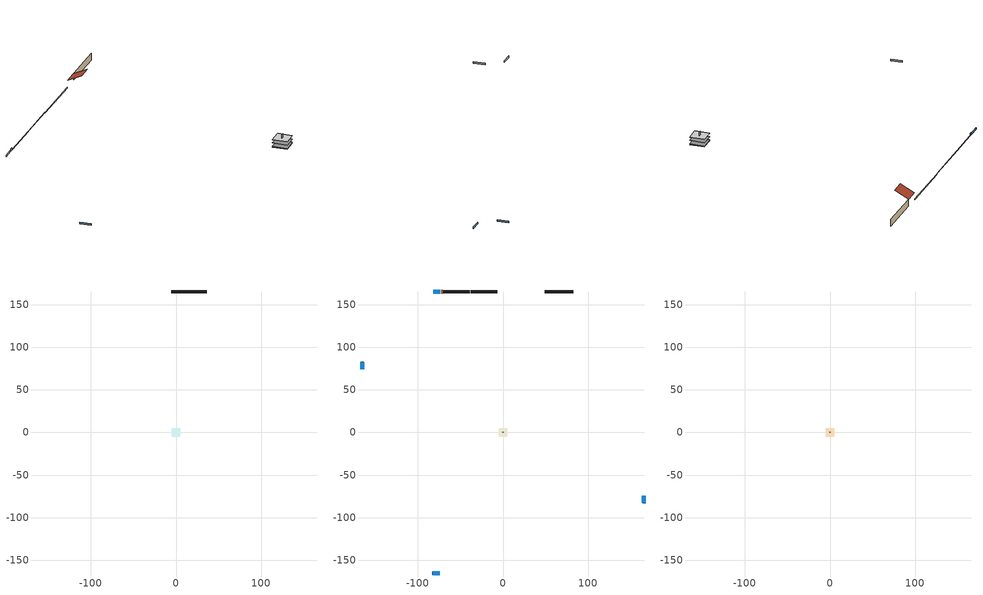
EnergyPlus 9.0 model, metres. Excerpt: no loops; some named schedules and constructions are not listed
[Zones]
crawlspace
 floor foundation (SlabConstruction): -5.28,-5.28 -5.28,5.28 5.28,5.28 5.28,-5.28 z0
 wall foundation (FndWallConstruction): 36.36,165.76 -5.87,165.76 z0:0.61
living
 floor to crawlspace (FndCeilingConstruction Reversed): 5.28,-5.28 5.28,5.28 -5.28,5.28 -5.28,-5.28 z0.61
 floor adiabatic (AdiabaticFloorConstruction): 5.28,5.28 5.28,-5.28 -5.28,-5.28 -5.28,5.28 z3.05
 wall outside (WallConstruction): 82.88,165.76 49.21,165.76 z0.61:5.49
 wall outside (RimJoistConstruction): -6.8,165.76 -37.95,165.76 z0.61:0.91
 wall outside (RimJoistConstruction 1): -38.88,165.76 -70.04,165.76 z0.61:0.91
 wall outside (AdiabaticWallConstruction 1): -70.96,165.76 -72.79,165.76 z0.61:2.64
 wall outside (AdiabaticWallConstruction): 165.76,-82.88 165.76,-74.65 / -73.72,165.76 -81.95,165.76 / -82.88,-165.76 -74.65,-165.76 / -165.76,82.88 -165.76,74.65 z0.61:1.83
 wall to unfinished attic (WallConstruction 1 Reversed): -0.61,0 0.61,0 z5.49:7.92
 window (WindowConstruction 2): 165.76,-82.88 165.76,-74.65 z0.61:1.83
 window (WindowConstruction): -73.72,165.76 -81.95,165.76 z0.61:1.83
 window (WindowConstruction 1): -82.88,-165.76 -74.65,-165.76 z0.61:1.83
 window (WindowConstruction 3): -165.76,82.88 -165.76,74.65 z0.61:1.83
 door (Door): -70.97,165.76 -72.79,165.76 z0.61:2.64
unfinished attic
 floor to living (FloorConstruction): -5.28,-5.28 -5.28,5.28 5.28,5.28 5.28,-5.28 z5.49
 roof outside (RoofConstruction): 37.29,165.76,5.49 37.29,155.93,10.4 48.28,155.93,10.4 48.28,165.76,5.49
[Schedule:Week:Daily]
res mv_1 range exhaust schedule Week Rule - Nov4-Nov24: res mv_1 range exhaust schedule allday11, res mv_1 range exhaust schedule allday11, res mv_1 range exhaust schedule allday11, res mv_1 range exhaust schedule allday11, res mv_1 range exhaust schedule allday11, res mv_1 range exhaust schedule allday11, res mv_1 range exhaust schedule allday11, Schedule Day 20, Schedule Day 20, Schedule Day 20, Schedule Day 20, Schedule Day 20
res mv_1 range exhaust schedule Week Rule - Nov25-Dec1: res mv_1 range exhaust schedule allday11, res mv_1 range exhaust schedule allday11, res mv_1 range exhaust schedule allday11, res mv_1 range exhaust schedule allday11, res mv_1 range exhaust schedule allday11, res mv_1 range exhaust schedule allday11, res mv_1 range exhaust schedule allday12, Schedule Day 20, Schedule Day 20, Schedule Day 20, Schedule Day 20, Schedule Day 20
res mv_1 range exhaust schedule Week Rule - Dec2-Dec31: res mv_1 range exhaust schedule allday12, res mv_1 range exhaust schedule allday12, res mv_1 range exhaust schedule allday12, res mv_1 range exhaust schedule allday12, res mv_1 range exhaust schedule allday12, res mv_1 range exhaust schedule allday12, res mv_1 range exhaust schedule allday12, Schedule Day 20, Schedule Day 20, Schedule Day 20, Schedule Day 20, Schedule Day 20
res nv_1 avail schedule Week Rule - Jan1-Jan6: Schedule Day 19, res nv_1 availability schedule allday1 on, res nv_1 availability schedule allday1 on, res nv_1 availability schedule allday1 on, res nv_1 availability schedule allday1 on, res nv_1 availability schedule allday1 on, res nv_1 availability schedule allday1 on, Schedule Day 19, Schedule Day 19, Schedule Day 19, Schedule Day 19, Schedule Day 19
res nv_1 avail schedule Week Rule - Jan7-Jan27: res nv_1 availability schedule allday1 on, res nv_1 availability schedule allday1 on, res nv_1 availability schedule allday1 on, res nv_1 availability schedule allday1 on, res nv_1 availability schedule allday1 on, res nv_1 availability schedule allday1 on, res nv_1 availability schedule allday1 on, Schedule Day 19, Schedule Day 19, Schedule Day 19, Schedule Day 19, Schedule Day 19
res nv_1 avail schedule Week Rule - Jan28-Feb3: res nv_1 availability schedule allday1 on, res nv_1 availability schedule allday1 on, res nv_1 availability schedule allday1 on, res nv_1 availability schedule allday1 on, res nv_1 availability schedule allday1 on 1, res nv_1 availability schedule allday1 on 1, res nv_1 availability schedule allday1 on 1, Schedule Day 19, Schedule Day 19, Schedule Day 19, Schedule Day 19, Schedule Day 19
res nv_1 avail schedule Week Rule - Feb4-Feb24: res nv_1 availability schedule allday1 on 1, res nv_1 availability schedule allday1 on 1, res nv_1 availability schedule allday1 on 1, res nv_1 availability schedule allday1 on 1, res nv_1 availability schedule allday1 on 1, res nv_1 availability schedule allday1 on 1, res nv_1 availability schedule allday1 on 1, Schedule Day 19, Schedule Day 19, Schedule Day 19, Schedule Day 19, Schedule Day 19
res nv_1 avail schedule Week Rule - Feb25-Mar3: res nv_1 availability schedule allday1 on 1, res nv_1 availability schedule allday1 on 1, res nv_1 availability schedule allday1 on 1, res nv_1 availability schedule allday1 on 1, res nv_1 availability schedule allday1 on 2, res nv_1 availability schedule allday1 on 2, res nv_1 availability schedule allday1 on 2, Schedule Day 19, Schedule Day 19, Schedule Day 19, Schedule Day 19, Schedule Day 19
res nv_1 avail schedule Week Rule - Mar4-Mar31: res nv_1 availability schedule allday1 on 2, res nv_1 availability schedule allday1 on 2, res nv_1 availability schedule allday1 on 2, res nv_1 availability schedule allday1 on 2, res nv_1 availability schedule allday1 on 2, res nv_1 availability schedule allday1 on 2, res nv_1 availability schedule allday1 on 2, Schedule Day 19, Schedule Day 19, Schedule Day 19, Schedule Day 19, Schedule Day 19
res nv_1 avail schedule Week Rule - Apr1-Apr28: res nv_1 availability schedule allday1 on 3, res nv_1 availability schedule allday1 on 3, res nv_1 availability schedule allday1 on 3, res nv_1 availability schedule allday1 on 3, res nv_1 availability schedule allday1 on 3, res nv_1 availability schedule allday1 on 3, res nv_1 availability schedule allday1 on 3, Schedule Day 19, Schedule Day 19, Schedule Day 19, Schedule Day 19, Schedule Day 19
res nv_1 avail schedule Week Rule - Apr29-May5: res nv_1 availability schedule allday1 on 3, res nv_1 availability schedule allday1 on 3, res nv_1 availability schedule allday1 on 4, res nv_1 availability schedule allday1 on 4, res nv_1 availability schedule allday1 on 4, res nv_1 availability schedule allday1 on 4, res nv_1 availability schedule allday1 on 4, Schedule Day 19, Schedule Day 19, Schedule Day 19, Schedule Day 19, Schedule Day 19
res nv_1 avail schedule Week Rule - May6-May26: res nv_1 availability schedule allday1 on 4, res nv_1 availability schedule allday1 on 4, res nv_1 availability schedule allday1 on 4, res nv_1 availability schedule allday1 on 4, res nv_1 availability schedule allday1 on 4, res nv_1 availability schedule allday1 on 4, res nv_1 availability schedule allday1 on 4, Schedule Day 19, Schedule Day 19, Schedule Day 19, Schedule Day 19, Schedule Day 19
res nv_1 avail schedule Week Rule - May27-Jun2: res nv_1 availability schedule allday1 on 4, res nv_1 availability schedule allday1 on 4, res nv_1 availability schedule allday1 on 4, res nv_1 availability schedule allday1 on 4, res nv_1 availability schedule allday1 on 4, res nv_1 availability schedule allday1 on 5, res nv_1 availability schedule allday1 on 5, Schedule Day 19, Schedule Day 19, Schedule Day 19, Schedule Day 19, Schedule Day 19
res nv_1 avail schedule Week Rule - Jun3-Jun30: res nv_1 availability schedule allday1 on 5, res nv_1 availability schedule allday1 on 5, res nv_1 availability schedule allday1 on 5, res nv_1 availability schedule allday1 on 5, res nv_1 availability schedule allday1 on 5, res nv_1 availability schedule allday1 on 5, res nv_1 availability schedule allday1 on 5, Schedule Day 19, Schedule Day 19, Schedule Day 19, Schedule Day 19, Schedule Day 19
res nv_1 avail schedule Week Rule - Jul1-Jul28: res nv_1 availability schedule allday1 on 6, res nv_1 availability schedule allday1 on 6, res nv_1 availability schedule allday1 on 6, res nv_1 availability schedule allday1 on 6, res nv_1 availability schedule allday1 on 6, res nv_1 availability schedule allday1 on 6, res nv_1 availability schedule allday1 on 6, Schedule Day 19, Schedule Day 19, Schedule Day 19, Schedule Day 19, Schedule Day 19
res nv_1 avail schedule Week Rule - Jul29-Aug4: res nv_1 availability schedule allday1 on 6, res nv_1 availability schedule allday1 on 6, res nv_1 availability schedule allday1 on 6, res nv_1 availability schedule allday1 on 7, res nv_1 availability schedule allday1 on 7, res nv_1 availability schedule allday1 on 7, res nv_1 availability schedule allday1 on 7, Schedule Day 19, Schedule Day 19, Schedule Day 19, Schedule Day 19, Schedule Day 19
res nv_1 avail schedule Week Rule - Aug5-Aug25: res nv_1 availability schedule allday1 on 7, res nv_1 availability schedule allday1 on 7, res nv_1 availability schedule allday1 on 7, res nv_1 availability schedule allday1 on 7, res nv_1 availability schedule allday1 on 7, res nv_1 availability schedule allday1 on 7, res nv_1 availability schedule allday1 on 7, Schedule Day 19, Schedule Day 19, Schedule Day 19, Schedule Day 19, Schedule Day 19
res nv_1 avail schedule Week Rule - Aug26-Sep1: res nv_1 availability schedule allday1 on 7, res nv_1 availability schedule allday1 on 7, res nv_1 availability schedule allday1 on 7, res nv_1 availability schedule allday1 on 7, res nv_1 availability schedule allday1 on 7, res nv_1 availability schedule allday1 on 7, res nv_1 availability schedule allday1 on 8, Schedule Day 19, Schedule Day 19, Schedule Day 19, Schedule Day 19, Schedule Day 19
res nv_1 avail schedule Week Rule - Sep2-Sep29: res nv_1 availability schedule allday1 on 8, res nv_1 availability schedule allday1 on 8, res nv_1 availability schedule allday1 on 8, res nv_1 availability schedule allday1 on 8, res nv_1 availability schedule allday1 on 8, res nv_1 availability schedule allday1 on 8, res nv_1 availability schedule allday1 on 8, Schedule Day 19, Schedule Day 19, Schedule Day 19, Schedule Day 19, Schedule Day 19
res nv_1 avail schedule Week Rule - Sep30-Oct6: res nv_1 availability schedule allday1 on 8, res nv_1 availability schedule allday1 on 9, res nv_1 availability schedule allday1 on 9, res nv_1 availability schedule allday1 on 9, res nv_1 availability schedule allday1 on 9, res nv_1 availability schedule allday1 on 9, res nv_1 availability schedule allday1 on 9, Schedule Day 19, Schedule Day 19, Schedule Day 19, Schedule Day 19, Schedule Day 19
res nv_1 avail schedule Week Rule - Oct7-Oct27: res nv_1 availability schedule allday1 on 9, res nv_1 availability schedule allday1 on 9, res nv_1 availability schedule allday1 on 9, res nv_1 availability schedule allday1 on 9, res nv_1 availability schedule allday1 on 9, res nv_1 availability schedule allday1 on 9, res nv_1 availability schedule allday1 on 9, Schedule Day 19, Schedule Day 19, Schedule Day 19, Schedule Day 19, Schedule Day 19
res nv_1 avail schedule Week Rule - Oct28-Nov3: res nv_1 availability schedule allday1 on 9, res nv_1 availability schedule allday1 on 9, res nv_1 availability schedule allday1 on 9, res nv_1 availability schedule allday1 on 9, res nv_1 availability schedule allday1 on 10, res nv_1 availability schedule allday1 on 10, res nv_1 availability schedule allday1 on 10, Schedule Day 19, Schedule Day 19, Schedule Day 19, Schedule Day 19, Schedule Day 19
res nv_1 avail schedule Week Rule - Nov4-Nov24: res nv_1 availability schedule allday1 on 10, res nv_1 availability schedule allday1 on 10, res nv_1 availability schedule allday1 on 10, res nv_1 availability schedule allday1 on 10, res nv_1 availability schedule allday1 on 10, res nv_1 availability schedule allday1 on 10, res nv_1 availability schedule allday1 on 10, Schedule Day 19, Schedule Day 19, Schedule Day 19, Schedule Day 19, Schedule Day 19
res nv_1 avail schedule Week Rule - Nov25-Dec1: res nv_1 availability schedule allday1 on 10, res nv_1 availability schedule allday1 on 10, res nv_1 availability schedule allday1 on 10, res nv_1 availability schedule allday1 on 10, res nv_1 availability schedule allday1 on 10, res nv_1 availability schedule allday1 on 10, res nv_1 availability schedule allday1 on 11, Schedule Day 19, Schedule Day 19, Schedule Day 19, Schedule Day 19, Schedule Day 19
res nv_1 avail schedule Week Rule - Dec2-Dec31: res nv_1 availability schedule allday1 on 11, res nv_1 availability schedule allday1 on 11, res nv_1 availability schedule allday1 on 11, res nv_1 availability schedule allday1 on 11, res nv_1 availability schedule allday1 on 11, res nv_1 availability schedule allday1 on 11, res nv_1 availability schedule allday1 on 11, Schedule Day 19, Schedule Day 19, Schedule Day 19, Schedule Day 19, Schedule Day 19
res nv_1 temp schedule Week Rule - Jan1-Jan6: Schedule Day 18, res nv_1 temp schedule allday1, res nv_1 temp schedule allday1, res nv_1 temp schedule allday1, res nv_1 temp schedule allday1, res nv_1 temp schedule allday1, res nv_1 temp schedule allday1, Schedule Day 18, Schedule Day 18, Schedule Day 18, Schedule Day 18, Schedule Day 18
res nv_1 temp schedule Week Rule - Jan7-Jan27: res nv_1 temp schedule allday1, res nv_1 temp schedule allday1, res nv_1 temp schedule allday1, res nv_1 temp schedule allday1, res nv_1 temp schedule allday1, res nv_1 temp schedule allday1, res nv_1 temp schedule allday1, Schedule Day 18, Schedule Day 18, Schedule Day 18, Schedule Day 18, Schedule Day 18
res nv_1 temp schedule Week Rule - Jan28-Feb3: res nv_1 temp schedule allday1, res nv_1 temp schedule allday1, res nv_1 temp schedule allday1, res nv_1 temp schedule allday1, res nv_1 temp schedule allday2, res nv_1 temp schedule allday2, res nv_1 temp schedule allday2, Schedule Day 18, Schedule Day 18, Schedule Day 18, Schedule Day 18, Schedule Day 18
res nv_1 temp schedule Week Rule - Feb4-Feb24: res nv_1 temp schedule allday2, res nv_1 temp schedule allday2, res nv_1 temp schedule allday2, res nv_1 temp schedule allday2, res nv_1 temp schedule allday2, res nv_1 temp schedule allday2, res nv_1 temp schedule allday2, Schedule Day 18, Schedule Day 18, Schedule Day 18, Schedule Day 18, Schedule Day 18
res nv_1 temp schedule Week Rule - Feb25-Mar3: res nv_1 temp schedule allday2, res nv_1 temp schedule allday2, res nv_1 temp schedule allday2, res nv_1 temp schedule allday2, res nv_1 temp schedule allday3, res nv_1 temp schedule allday3, res nv_1 temp schedule allday3, Schedule Day 18, Schedule Day 18, Schedule Day 18, Schedule Day 18, Schedule Day 18
res nv_1 temp schedule Week Rule - Mar4-Mar31: res nv_1 temp schedule allday3, res nv_1 temp schedule allday3, res nv_1 temp schedule allday3, res nv_1 temp schedule allday3, res nv_1 temp schedule allday3, res nv_1 temp schedule allday3, res nv_1 temp schedule allday3, Schedule Day 18, Schedule Day 18, Schedule Day 18, Schedule Day 18, Schedule Day 18
res nv_1 temp schedule Week Rule - Apr1-Apr28: res nv_1 temp schedule allday4, res nv_1 temp schedule allday4, res nv_1 temp schedule allday4, res nv_1 temp schedule allday4, res nv_1 temp schedule allday4, res nv_1 temp schedule allday4, res nv_1 temp schedule allday4, Schedule Day 18, Schedule Day 18, Schedule Day 18, Schedule Day 18, Schedule Day 18
res nv_1 temp schedule Week Rule - Apr29-May5: res nv_1 temp schedule allday4, res nv_1 temp schedule allday4, res nv_1 temp schedule allday5, res nv_1 temp schedule allday5, res nv_1 temp schedule allday5, res nv_1 temp schedule allday5, res nv_1 temp schedule allday5, Schedule Day 18, Schedule Day 18, Schedule Day 18, Schedule Day 18, Schedule Day 18
res nv_1 temp schedule Week Rule - May6-May26: res nv_1 temp schedule allday5, res nv_1 temp schedule allday5, res nv_1 temp schedule allday5, res nv_1 temp schedule allday5, res nv_1 temp schedule allday5, res nv_1 temp schedule allday5, res nv_1 temp schedule allday5, Schedule Day 18, Schedule Day 18, Schedule Day 18, Schedule Day 18, Schedule Day 18
res nv_1 temp schedule Week Rule - May27-Jun2: res nv_1 temp schedule allday5, res nv_1 temp schedule allday5, res nv_1 temp schedule allday5, res nv_1 temp schedule allday5, res nv_1 temp schedule allday5, res nv_1 temp schedule allday6, res nv_1 temp schedule allday6, Schedule Day 18, Schedule Day 18, Schedule Day 18, Schedule Day 18, Schedule Day 18
res nv_1 temp schedule Week Rule - Jun3-Jun30: res nv_1 temp schedule allday6, res nv_1 temp schedule allday6, res nv_1 temp schedule allday6, res nv_1 temp schedule allday6, res nv_1 temp schedule allday6, res nv_1 temp schedule allday6, res nv_1 temp schedule allday6, Schedule Day 18, Schedule Day 18, Schedule Day 18, Schedule Day 18, Schedule Day 18
res nv_1 temp schedule Week Rule - Jul1-Jul28: res nv_1 temp schedule allday7, res nv_1 temp schedule allday7, res nv_1 temp schedule allday7, res nv_1 temp schedule allday7, res nv_1 temp schedule allday7, res nv_1 temp schedule allday7, res nv_1 temp schedule allday7, Schedule Day 18, Schedule Day 18, Schedule Day 18, Schedule Day 18, Schedule Day 18
res nv_1 temp schedule Week Rule - Jul29-Aug4: res nv_1 temp schedule allday7, res nv_1 temp schedule allday7, res nv_1 temp schedule allday7, res nv_1 temp schedule allday8, res nv_1 temp schedule allday8, res nv_1 temp schedule allday8, res nv_1 temp schedule allday8, Schedule Day 18, Schedule Day 18, Schedule Day 18, Schedule Day 18, Schedule Day 18
res nv_1 temp schedule Week Rule - Aug5-Aug25: res nv_1 temp schedule allday8, res nv_1 temp schedule allday8, res nv_1 temp schedule allday8, res nv_1 temp schedule allday8, res nv_1 temp schedule allday8, res nv_1 temp schedule allday8, res nv_1 temp schedule allday8, Schedule Day 18, Schedule Day 18, Schedule Day 18, Schedule Day 18, Schedule Day 18
res nv_1 temp schedule Week Rule - Aug26-Sep1: res nv_1 temp schedule allday8, res nv_1 temp schedule allday8, res nv_1 temp schedule allday8, res nv_1 temp schedule allday8, res nv_1 temp schedule allday8, res nv_1 temp schedule allday8, res nv_1 temp schedule allday9, Schedule Day 18, Schedule Day 18, Schedule Day 18, Schedule Day 18, Schedule Day 18
res nv_1 temp schedule Week Rule - Sep2-Sep29: res nv_1 temp schedule allday9, res nv_1 temp schedule allday9, res nv_1 temp schedule allday9, res nv_1 temp schedule allday9, res nv_1 temp schedule allday9, res nv_1 temp schedule allday9, res nv_1 temp schedule allday9, Schedule Day 18, Schedule Day 18, Schedule Day 18, Schedule Day 18, Schedule Day 18
res nv_1 temp schedule Week Rule - Sep30-Oct6: res nv_1 temp schedule allday9, res nv_1 temp schedule allday10, res nv_1 temp schedule allday10, res nv_1 temp schedule allday10, res nv_1 temp schedule allday10, res nv_1 temp schedule allday10, res nv_1 temp schedule allday10, Schedule Day 18, Schedule Day 18, Schedule Day 18, Schedule Day 18, Schedule Day 18
res nv_1 temp schedule Week Rule - Oct7-Oct27: res nv_1 temp schedule allday10, res nv_1 temp schedule allday10, res nv_1 temp schedule allday10, res nv_1 temp schedule allday10, res nv_1 temp schedule allday10, res nv_1 temp schedule allday10, res nv_1 temp schedule allday10, Schedule Day 18, Schedule Day 18, Schedule Day 18, Schedule Day 18, Schedule Day 18
res nv_1 temp schedule Week Rule - Oct28-Nov3: res nv_1 temp schedule allday10, res nv_1 temp schedule allday10, res nv_1 temp schedule allday10, res nv_1 temp schedule allday10, res nv_1 temp schedule allday11, res nv_1 temp schedule allday11, res nv_1 temp schedule allday11, Schedule Day 18, Schedule Day 18, Schedule Day 18, Schedule Day 18, Schedule Day 18
res nv_1 temp schedule Week Rule - Nov4-Nov24: res nv_1 temp schedule allday11, res nv_1 temp schedule allday11, res nv_1 temp schedule allday11, res nv_1 temp schedule allday11, res nv_1 temp schedule allday11, res nv_1 temp schedule allday11, res nv_1 temp schedule allday11, Schedule Day 18, Schedule Day 18, Schedule Day 18, Schedule Day 18, Schedule Day 18
res nv_1 temp schedule Week Rule - Nov25-Dec1: res nv_1 temp schedule allday11, res nv_1 temp schedule allday11, res nv_1 temp schedule allday11, res nv_1 temp schedule allday11, res nv_1 temp schedule allday11, res nv_1 temp schedule allday11, res nv_1 temp schedule allday12, Schedule Day 18, Schedule Day 18, Schedule Day 18, Schedule Day 18, Schedule Day 18
res nv_1 temp schedule Week Rule - Dec2-Dec31: res nv_1 temp schedule allday12, res nv_1 temp schedule allday12, res nv_1 temp schedule allday12, res nv_1 temp schedule allday12, res nv_1 temp schedule allday12, res nv_1 temp schedule allday12, res nv_1 temp schedule allday12, Schedule Day 18, Schedule Day 18, Schedule Day 18, Schedule Day 18, Schedule Day 18
res range electric Week Rule - Jan1-Jan6: Schedule Day 9, res range electric allday1, res range electric allday1, res range electric allday1, res range electric allday1, res range electric allday1, res range electric allday1, Schedule Day 9, Schedule Day 9, Schedule Day 9, Schedule Day 9, Schedule Day 9
res range electric Week Rule - Jan7-Jan27: res range electric allday1, res range electric allday1, res range electric allday1, res range electric allday1, res range electric allday1, res range electric allday1, res range electric allday1, Schedule Day 9, Schedule Day 9, Schedule Day 9, Schedule Day 9, Schedule Day 9
res range electric Week Rule - Jan28-Feb3: res range electric allday1, res range electric allday1, res range electric allday1, res range electric allday1, res range electric allday2, res range electric allday2, res range electric allday2, Schedule Day 9, Schedule Day 9, Schedule Day 9, Schedule Day 9, Schedule Day 9
res range electric Week Rule - Feb4-Feb24: res range electric allday2, res range electric allday2, res range electric allday2, res range electric allday2, res range electric allday2, res range electric allday2, res range electric allday2, Schedule Day 9, Schedule Day 9, Schedule Day 9, Schedule Day 9, Schedule Day 9
res range electric Week Rule - Feb25-Mar3: res range electric allday2, res range electric allday2, res range electric allday2, res range electric allday2, res range electric allday3, res range electric allday3, res range electric allday3, Schedule Day 9, Schedule Day 9, Schedule Day 9, Schedule Day 9, Schedule Day 9
res range electric Week Rule - Mar4-Mar31: res range electric allday3, res range electric allday3, res range electric allday3, res range electric allday3, res range electric allday3, res range electric allday3, res range electric allday3, Schedule Day 9, Schedule Day 9, Schedule Day 9, Schedule Day 9, Schedule Day 9
res range electric Week Rule - Apr1-Apr28: res range electric allday4, res range electric allday4, res range electric allday4, res range electric allday4, res range electric allday4, res range electric allday4, res range electric allday4, Schedule Day 9, Schedule Day 9, Schedule Day 9, Schedule Day 9, Schedule Day 9
res range electric Week Rule - Apr29-May5: res range electric allday4, res range electric allday4, res range electric allday5, res range electric allday5, res range electric allday5, res range electric allday5, res range electric allday5, Schedule Day 9, Schedule Day 9, Schedule Day 9, Schedule Day 9, Schedule Day 9
res range electric Week Rule - May6-May26: res range electric allday5, res range electric allday5, res range electric allday5, res range electric allday5, res range electric allday5, res range electric allday5, res range electric allday5, Schedule Day 9, Schedule Day 9, Schedule Day 9, Schedule Day 9, Schedule Day 9
res range electric Week Rule - May27-Jun2: res range electric allday5, res range electric allday5, res range electric allday5, res range electric allday5, res range electric allday5, res range electric allday6, res range electric allday6, Schedule Day 9, Schedule Day 9, Schedule Day 9, Schedule Day 9, Schedule Day 9
res range electric Week Rule - Jun3-Jun30: res range electric allday6, res range electric allday6, res range electric allday6, res range electric allday6, res range electric allday6, res range electric allday6, res range electric allday6, Schedule Day 9, Schedule Day 9, Schedule Day 9, Schedule Day 9, Schedule Day 9
res range electric Week Rule - Jul1-Jul28: res range electric allday7, res range electric allday7, res range electric allday7, res range electric allday7, res range electric allday7, res range electric allday7, res range electric allday7, Schedule Day 9, Schedule Day 9, Schedule Day 9, Schedule Day 9, Schedule Day 9
res range electric Week Rule - Jul29-Aug4: res range electric allday7, res range electric allday7, res range electric allday7, res range electric allday8, res range electric allday8, res range electric allday8, res range electric allday8, Schedule Day 9, Schedule Day 9, Schedule Day 9, Schedule Day 9, Schedule Day 9
res range electric Week Rule - Aug5-Aug25: res range electric allday8, res range electric allday8, res range electric allday8, res range electric allday8, res range electric allday8, res range electric allday8, res range electric allday8, Schedule Day 9, Schedule Day 9, Schedule Day 9, Schedule Day 9, Schedule Day 9
res range electric Week Rule - Aug26-Sep1: res range electric allday8, res range electric allday8, res range electric allday8, res range electric allday8, res range electric allday8, res range electric allday8, res range electric allday9, Schedule Day 9, Schedule Day 9, Schedule Day 9, Schedule Day 9, Schedule Day 9
res range electric Week Rule - Sep2-Sep29: res range electric allday9, res range electric allday9, res range electric allday9, res range electric allday9, res range electric allday9, res range electric allday9, res range electric allday9, Schedule Day 9, Schedule Day 9, Schedule Day 9, Schedule Day 9, Schedule Day 9
res range electric Week Rule - Sep30-Oct6: res range electric allday9, res range electric allday10, res range electric allday10, res range electric allday10, res range electric allday10, res range electric allday10, res range electric allday10, Schedule Day 9, Schedule Day 9, Schedule Day 9, Schedule Day 9, Schedule Day 9
res range electric Week Rule - Oct7-Oct27: res range electric allday10, res range electric allday10, res range electric allday10, res range electric allday10, res range electric allday10, res range electric allday10, res range electric allday10, Schedule Day 9, Schedule Day 9, Schedule Day 9, Schedule Day 9, Schedule Day 9
res range electric Week Rule - Oct28-Nov3: res range electric allday10, res range electric allday10, res range electric allday10, res range electric allday10, res range electric allday11, res range electric allday11, res range electric allday11, Schedule Day 9, Schedule Day 9, Schedule Day 9, Schedule Day 9, Schedule Day 9
res range electric Week Rule - Nov4-Nov24: res range electric allday11, res range electric allday11, res range electric allday11, res range electric allday11, res range electric allday11, res range electric allday11, res range electric allday11, Schedule Day 9, Schedule Day 9, Schedule Day 9, Schedule Day 9, Schedule Day 9
res range electric Week Rule - Nov25-Dec1: res range electric allday11, res range electric allday11, res range electric allday11, res range electric allday11, res range electric allday11, res range electric allday11, res range electric allday12, Schedule Day 9, Schedule Day 9, Schedule Day 9, Schedule Day 9, Schedule Day 9
res range electric Week Rule - Dec2-Dec31: res range electric allday12, res range electric allday12, res range electric allday12, res range electric allday12, res range electric allday12, res range electric allday12, res range electric allday12, Schedule Day 9, Schedule Day 9, Schedule Day 9, Schedule Day 9, Schedule Day 9
res refrig Week Rule - Jan1-Jan6: Schedule Day 8, res refrig allday1, res refrig allday1, res refrig allday1, res refrig allday1, res refrig allday1, res refrig allday1, Schedule Day 8, Schedule Day 8, Schedule Day 8, Schedule Day 8, Schedule Day 8
res refrig Week Rule - Jan7-Jan27: res refrig allday1, res refrig allday1, res refrig allday1, res refrig allday1, res refrig allday1, res refrig allday1, res refrig allday1, Schedule Day 8, Schedule Day 8, Schedule Day 8, Schedule Day 8, Schedule Day 8
res refrig Week Rule - Jan28-Feb3: res refrig allday1, res refrig allday1, res refrig allday1, res refrig allday1, res refrig allday2, res refrig allday2, res refrig allday2, Schedule Day 8, Schedule Day 8, Schedule Day 8, Schedule Day 8, Schedule Day 8
res refrig Week Rule - Feb4-Feb24: res refrig allday2, res refrig allday2, res refrig allday2, res refrig allday2, res refrig allday2, res refrig allday2, res refrig allday2, Schedule Day 8, Schedule Day 8, Schedule Day 8, Schedule Day 8, Schedule Day 8
res refrig Week Rule - Feb25-Mar3: res refrig allday2, res refrig allday2, res refrig allday2, res refrig allday2, res refrig allday3, res refrig allday3, res refrig allday3, Schedule Day 8, Schedule Day 8, Schedule Day 8, Schedule Day 8, Schedule Day 8
res refrig Week Rule - Mar4-Mar31: res refrig allday3, res refrig allday3, res refrig allday3, res refrig allday3, res refrig allday3, res refrig allday3, res refrig allday3, Schedule Day 8, Schedule Day 8, Schedule Day 8, Schedule Day 8, Schedule Day 8
res refrig Week Rule - Apr1-Apr28: res refrig allday4, res refrig allday4, res refrig allday4, res refrig allday4, res refrig allday4, res refrig allday4, res refrig allday4, Schedule Day 8, Schedule Day 8, Schedule Day 8, Schedule Day 8, Schedule Day 8
res refrig Week Rule - Apr29-May5: res refrig allday4, res refrig allday4, res refrig allday5, res refrig allday5, res refrig allday5, res refrig allday5, res refrig allday5, Schedule Day 8, Schedule Day 8, Schedule Day 8, Schedule Day 8, Schedule Day 8
res refrig Week Rule - May6-May26: res refrig allday5, res refrig allday5, res refrig allday5, res refrig allday5, res refrig allday5, res refrig allday5, res refrig allday5, Schedule Day 8, Schedule Day 8, Schedule Day 8, Schedule Day 8, Schedule Day 8
res refrig Week Rule - May27-Jun2: res refrig allday5, res refrig allday5, res refrig allday5, res refrig allday5, res refrig allday5, res refrig allday6, res refrig allday6, Schedule Day 8, Schedule Day 8, Schedule Day 8, Schedule Day 8, Schedule Day 8
res refrig Week Rule - Jun3-Jun30: res refrig allday6, res refrig allday6, res refrig allday6, res refrig allday6, res refrig allday6, res refrig allday6, res refrig allday6, Schedule Day 8, Schedule Day 8, Schedule Day 8, Schedule Day 8, Schedule Day 8
res refrig Week Rule - Jul1-Jul28: res refrig allday7, res refrig allday7, res refrig allday7, res refrig allday7, res refrig allday7, res refrig allday7, res refrig allday7, Schedule Day 8, Schedule Day 8, Schedule Day 8, Schedule Day 8, Schedule Day 8
res refrig Week Rule - Jul29-Aug4: res refrig allday7, res refrig allday7, res refrig allday7, res refrig allday8, res refrig allday8, res refrig allday8, res refrig allday8, Schedule Day 8, Schedule Day 8, Schedule Day 8, Schedule Day 8, Schedule Day 8
res refrig Week Rule - Aug5-Aug25: res refrig allday8, res refrig allday8, res refrig allday8, res refrig allday8, res refrig allday8, res refrig allday8, res refrig allday8, Schedule Day 8, Schedule Day 8, Schedule Day 8, Schedule Day 8, Schedule Day 8
res refrig Week Rule - Aug26-Sep1: res refrig allday8, res refrig allday8, res refrig allday8, res refrig allday8, res refrig allday8, res refrig allday8, res refrig allday9, Schedule Day 8, Schedule Day 8, Schedule Day 8, Schedule Day 8, Schedule Day 8
res refrig Week Rule - Sep2-Sep29: res refrig allday9, res refrig allday9, res refrig allday9, res refrig allday9, res refrig allday9, res refrig allday9, res refrig allday9, Schedule Day 8, Schedule Day 8, Schedule Day 8, Schedule Day 8, Schedule Day 8
res refrig Week Rule - Sep30-Oct6: res refrig allday9, res refrig allday10, res refrig allday10, res refrig allday10, res refrig allday10, res refrig allday10, res refrig allday10, Schedule Day 8, Schedule Day 8, Schedule Day 8, Schedule Day 8, Schedule Day 8
res refrig Week Rule - Oct7-Oct27: res refrig allday10, res refrig allday10, res refrig allday10, res refrig allday10, res refrig allday10, res refrig allday10, res refrig allday10, Schedule Day 8, Schedule Day 8, Schedule Day 8, Schedule Day 8, Schedule Day 8
res refrig Week Rule - Oct28-Nov3: res refrig allday10, res refrig allday10, res refrig allday10, res refrig allday10, res refrig allday11, res refrig allday11, res refrig allday11, Schedule Day 8, Schedule Day 8, Schedule Day 8, Schedule Day 8, Schedule Day 8
res refrig Week Rule - Nov4-Nov24: res refrig allday11, res refrig allday11, res refrig allday11, res refrig allday11, res refrig allday11, res refrig allday11, res refrig allday11, Schedule Day 8, Schedule Day 8, Schedule Day 8, Schedule Day 8, Schedule Day 8
res refrig Week Rule - Nov25-Dec1: res refrig allday11, res refrig allday11, res refrig allday11, res refrig allday11, res refrig allday11, res refrig allday11, res refrig allday12, Schedule Day 8, Schedule Day 8, Schedule Day 8, Schedule Day 8, Schedule Day 8
res refrig Week Rule - Dec2-Dec31: res refrig allday12, res refrig allday12, res refrig allday12, res refrig allday12, res refrig allday12, res refrig allday12, res refrig allday12, Schedule Day 8, Schedule Day 8, Schedule Day 8, Schedule Day 8, Schedule Day 8
Window shading schedule Week Rule - Jan1-Jan6: Schedule Day 1, Window shading schedule allday1, Window shading schedule allday1, Window shading schedule allday1, Window shading schedule allday1, Window shading schedule allday1, Window shading schedule allday1, Schedule Day 1, Schedule Day 1, Schedule Day 1, Schedule Day 1, Schedule Day 1
Window shading schedule Week Rule - Jan7-Jan27: Window shading schedule allday1, Window shading schedule allday1, Window shading schedule allday1, Window shading schedule allday1, Window shading schedule allday1, Window shading schedule allday1, Window shading schedule allday1, Schedule Day 1, Schedule Day 1, Schedule Day 1, Schedule Day 1, Schedule Day 1
Window shading schedule Week Rule - Jan28-Feb3: Window shading schedule allday1, Window shading schedule allday1, Window shading schedule allday1, Window shading schedule allday1, Window shading schedule allday2, Window shading schedule allday2, Window shading schedule allday2, Schedule Day 1, Schedule Day 1, Schedule Day 1, Schedule Day 1, Schedule Day 1
Window shading schedule Week Rule - Feb4-Feb24: Window shading schedule allday2, Window shading schedule allday2, Window shading schedule allday2, Window shading schedule allday2, Window shading schedule allday2, Window shading schedule allday2, Window shading schedule allday2, Schedule Day 1, Schedule Day 1, Schedule Day 1, Schedule Day 1, Schedule Day 1
Window shading schedule Week Rule - Feb25-Mar3: Window shading schedule allday2, Window shading schedule allday2, Window shading schedule allday2, Window shading schedule allday2, Window shading schedule allday3, Window shading schedule allday3, Window shading schedule allday3, Schedule Day 1, Schedule Day 1, Schedule Day 1, Schedule Day 1, Schedule Day 1
Window shading schedule Week Rule - Mar4-Mar31: Window shading schedule allday3, Window shading schedule allday3, Window shading schedule allday3, Window shading schedule allday3, Window shading schedule allday3, Window shading schedule allday3, Window shading schedule allday3, Schedule Day 1, Schedule Day 1, Schedule Day 1, Schedule Day 1, Schedule Day 1
Window shading schedule Week Rule - Apr1-Apr28: Window shading schedule allday4, Window shading schedule allday4, Window shading schedule allday4, Window shading schedule allday4, Window shading schedule allday4, Window shading schedule allday4, Window shading schedule allday4, Schedule Day 1, Schedule Day 1, Schedule Day 1, Schedule Day 1, Schedule Day 1
Window shading schedule Week Rule - Apr29-May5: Window shading schedule allday4, Window shading schedule allday4, Window shading schedule allday5, Window shading schedule allday5, Window shading schedule allday5, Window shading schedule allday5, Window shading schedule allday5, Schedule Day 1, Schedule Day 1, Schedule Day 1, Schedule Day 1, Schedule Day 1
Window shading schedule Week Rule - May6-May26: Window shading schedule allday5, Window shading schedule allday5, Window shading schedule allday5, Window shading schedule allday5, Window shading schedule allday5, Window shading schedule allday5, Window shading schedule allday5, Schedule Day 1, Schedule Day 1, Schedule Day 1, Schedule Day 1, Schedule Day 1
Window shading schedule Week Rule - May27-Jun2: Window shading schedule allday5, Window shading schedule allday5, Window shading schedule allday5, Window shading schedule allday5, Window shading schedule allday5, Window shading schedule allday6, Window shading schedule allday6, Schedule Day 1, Schedule Day 1, Schedule Day 1, Schedule Day 1, Schedule Day 1
Window shading schedule Week Rule - Jun3-Jun30: Window shading schedule allday6, Window shading schedule allday6, Window shading schedule allday6, Window shading schedule allday6, Window shading schedule allday6, Window shading schedule allday6, Window shading schedule allday6, Schedule Day 1, Schedule Day 1, Schedule Day 1, Schedule Day 1, Schedule Day 1
Window shading schedule Week Rule - Jul1-Jul28: Window shading schedule allday7, Window shading schedule allday7, Window shading schedule allday7, Window shading schedule allday7, Window shading schedule allday7, Window shading schedule allday7, Window shading schedule allday7, Schedule Day 1, Schedule Day 1, Schedule Day 1, Schedule Day 1, Schedule Day 1
Window shading schedule Week Rule - Jul29-Aug4: Window shading schedule allday7, Window shading schedule allday7, Window shading schedule allday7, Window shading schedule allday8, Window shading schedule allday8, Window shading schedule allday8, Window shading schedule allday8, Schedule Day 1, Schedule Day 1, Schedule Day 1, Schedule Day 1, Schedule Day 1
Window shading schedule Week Rule - Aug5-Aug25: Window shading schedule allday8, Window shading schedule allday8, Window shading schedule allday8, Window shading schedule allday8, Window shading schedule allday8, Window shading schedule allday8, Window shading schedule allday8, Schedule Day 1, Schedule Day 1, Schedule Day 1, Schedule Day 1, Schedule Day 1
Window shading schedule Week Rule - Aug26-Sep1: Window shading schedule allday8, Window shading schedule allday8, Window shading schedule allday8, Window shading schedule allday8, Window shading schedule allday8, Window shading schedule allday8, Window shading schedule allday9, Schedule Day 1, Schedule Day 1, Schedule Day 1, Schedule Day 1, Schedule Day 1
Window shading schedule Week Rule - Sep2-Sep29: Window shading schedule allday9, Window shading schedule allday9, Window shading schedule allday9, Window shading schedule allday9, Window shading schedule allday9, Window shading schedule allday9, Window shading schedule allday9, Schedule Day 1, Schedule Day 1, Schedule Day 1, Schedule Day 1, Schedule Day 1
Window shading schedule Week Rule - Sep30-Oct6: Window shading schedule allday9, Window shading schedule allday10, Window shading schedule allday10, Window shading schedule allday10, Window shading schedule allday10, Window shading schedule allday10, Window shading schedule allday10, Schedule Day 1, Schedule Day 1, Schedule Day 1, Schedule Day 1, Schedule Day 1
Window shading schedule Week Rule - Oct7-Oct27: Window shading schedule allday10, Window shading schedule allday10, Window shading schedule allday10, Window shading schedule allday10, Window shading schedule allday10, Window shading schedule allday10, Window shading schedule allday10, Schedule Day 1, Schedule Day 1, Schedule Day 1, Schedule Day 1, Schedule Day 1
Window shading schedule Week Rule - Oct28-Nov3: Window shading schedule allday10, Window shading schedule allday10, Window shading schedule allday10, Window shading schedule allday10, Window shading schedule allday11, Window shading schedule allday11, Window shading schedule allday11, Schedule Day 1, Schedule Day 1, Schedule Day 1, Schedule Day 1, Schedule Day 1
Window shading schedule Week Rule - Nov4-Nov24: Window shading schedule allday11, Window shading schedule allday11, Window shading schedule allday11, Window shading schedule allday11, Window shading schedule allday11, Window shading schedule allday11, Window shading schedule allday11, Schedule Day 1, Schedule Day 1, Schedule Day 1, Schedule Day 1, Schedule Day 1
Window shading schedule Week Rule - Nov25-Dec1: Window shading schedule allday11, Window shading schedule allday11, Window shading schedule allday11, Window shading schedule allday11, Window shading schedule allday11, Window shading schedule allday11, Window shading schedule allday12, Schedule Day 1, Schedule Day 1, Schedule Day 1, Schedule Day 1, Schedule Day 1
Window shading schedule Week Rule - Dec2-Dec31: Window shading schedule allday12, Window shading schedule allday12, Window shading schedule allday12, Window shading schedule allday12, Window shading schedule allday12, Window shading schedule allday12, Window shading schedule allday12, Schedule Day 1, Schedule Day 1, Schedule Day 1, Schedule Day 1, Schedule Day 1
Window shading schedule 1 Week Rule - Jan1-Jan6: Schedule Day 2, Window shading schedule allday1 1, Window shading schedule allday1 1, Window shading schedule allday1 1, Window shading schedule allday1 1, Window shading schedule allday1 1, Window shading schedule allday1 1, Schedule Day 2, Schedule Day 2, Schedule Day 2, Schedule Day 2, Schedule Day 2
Window shading schedule 1 Week Rule - Jan7-Jan27: Window shading schedule allday1 1, Window shading schedule allday1 1, Window shading schedule allday1 1, Window shading schedule allday1 1, Window shading schedule allday1 1, Window shading schedule allday1 1, Window shading schedule allday1 1, Schedule Day 2, Schedule Day 2, Schedule Day 2, Schedule Day 2, Schedule Day 2
Window shading schedule 1 Week Rule - Jan28-Feb3: Window shading schedule allday1 1, Window shading schedule allday1 1, Window shading schedule allday1 1, Window shading schedule allday1 1, Window shading schedule allday2 1, Window shading schedule allday2 1, Window shading schedule allday2 1, Schedule Day 2, Schedule Day 2, Schedule Day 2, Schedule Day 2, Schedule Day 2
Window shading schedule 1 Week Rule - Feb4-Feb24: Window shading schedule allday2 1, Window shading schedule allday2 1, Window shading schedule allday2 1, Window shading schedule allday2 1, Window shading schedule allday2 1, Window shading schedule allday2 1, Window shading schedule allday2 1, Schedule Day 2, Schedule Day 2, Schedule Day 2, Schedule Day 2, Schedule Day 2
Window shading schedule 1 Week Rule - Feb25-Mar3: Window shading schedule allday2 1, Window shading schedule allday2 1, Window shading schedule allday2 1, Window shading schedule allday2 1, Window shading schedule allday3 1, Window shading schedule allday3 1, Window shading schedule allday3 1, Schedule Day 2, Schedule Day 2, Schedule Day 2, Schedule Day 2, Schedule Day 2
Window shading schedule 1 Week Rule - Mar4-Mar31: Window shading schedule allday3 1, Window shading schedule allday3 1, Window shading schedule allday3 1, Window shading schedule allday3 1, Window shading schedule allday3 1, Window shading schedule allday3 1, Window shading schedule allday3 1, Schedule Day 2, Schedule Day 2, Schedule Day 2, Schedule Day 2, Schedule Day 2
Window shading schedule 1 Week Rule - Apr1-Apr28: Window shading schedule allday4 1, Window shading schedule allday4 1, Window shading schedule allday4 1, Window shading schedule allday4 1, Window shading schedule allday4 1, Window shading schedule allday4 1, Window shading schedule allday4 1, Schedule Day 2, Schedule Day 2, Schedule Day 2, Schedule Day 2, Schedule Day 2
Window shading schedule 1 Week Rule - Apr29-May5: Window shading schedule allday4 1, Window shading schedule allday4 1, Window shading schedule allday5 1, Window shading schedule allday5 1, Window shading schedule allday5 1, Window shading schedule allday5 1, Window shading schedule allday5 1, Schedule Day 2, Schedule Day 2, Schedule Day 2, Schedule Day 2, Schedule Day 2
Window shading schedule 1 Week Rule - May6-May26: Window shading schedule allday5 1, Window shading schedule allday5 1, Window shading schedule allday5 1, Window shading schedule allday5 1, Window shading schedule allday5 1, Window shading schedule allday5 1, Window shading schedule allday5 1, Schedule Day 2, Schedule Day 2, Schedule Day 2, Schedule Day 2, Schedule Day 2
Window shading schedule 1 Week Rule - May27-Jun2: Window shading schedule allday5 1, Window shading schedule allday5 1, Window shading schedule allday5 1, Window shading schedule allday5 1, Window shading schedule allday5 1, Window shading schedule allday6 1, Window shading schedule allday6 1, Schedule Day 2, Schedule Day 2, Schedule Day 2, Schedule Day 2, Schedule Day 2
Window shading schedule 1 Week Rule - Jun3-Jun30: Window shading schedule allday6 1, Window shading schedule allday6 1, Window shading schedule allday6 1, Window shading schedule allday6 1, Window shading schedule allday6 1, Window shading schedule allday6 1, Window shading schedule allday6 1, Schedule Day 2, Schedule Day 2, Schedule Day 2, Schedule Day 2, Schedule Day 2
Window shading schedule 1 Week Rule - Jul1-Jul28: Window shading schedule allday7 1, Window shading schedule allday7 1, Window shading schedule allday7 1, Window shading schedule allday7 1, Window shading schedule allday7 1, Window shading schedule allday7 1, Window shading schedule allday7 1, Schedule Day 2, Schedule Day 2, Schedule Day 2, Schedule Day 2, Schedule Day 2
Window shading schedule 1 Week Rule - Jul29-Aug4: Window shading schedule allday7 1, Window shading schedule allday7 1, Window shading schedule allday7 1, Window shading schedule allday8 1, Window shading schedule allday8 1, Window shading schedule allday8 1, Window shading schedule allday8 1, Schedule Day 2, Schedule Day 2, Schedule Day 2, Schedule Day 2, Schedule Day 2
Window shading schedule 1 Week Rule - Aug5-Aug25: Window shading schedule allday8 1, Window shading schedule allday8 1, Window shading schedule allday8 1, Window shading schedule allday8 1, Window shading schedule allday8 1, Window shading schedule allday8 1, Window shading schedule allday8 1, Schedule Day 2, Schedule Day 2, Schedule Day 2, Schedule Day 2, Schedule Day 2
Window shading schedule 1 Week Rule - Aug26-Sep1: Window shading schedule allday8 1, Window shading schedule allday8 1, Window shading schedule allday8 1, Window shading schedule allday8 1, Window shading schedule allday8 1, Window shading schedule allday8 1, Window shading schedule allday9 1, Schedule Day 2, Schedule Day 2, Schedule Day 2, Schedule Day 2, Schedule Day 2
Window shading schedule 1 Week Rule - Sep2-Sep29: Window shading schedule allday9 1, Window shading schedule allday9 1, Window shading schedule allday9 1, Window shading schedule allday9 1, Window shading schedule allday9 1, Window shading schedule allday9 1, Window shading schedule allday9 1, Schedule Day 2, Schedule Day 2, Schedule Day 2, Schedule Day 2, Schedule Day 2
Window shading schedule 1 Week Rule - Sep30-Oct6: Window shading schedule allday9 1, Window shading schedule allday10 1, Window shading schedule allday10 1, Window shading schedule allday10 1, Window shading schedule allday10 1, Window shading schedule allday10 1, Window shading schedule allday10 1, Schedule Day 2, Schedule Day 2, Schedule Day 2, Schedule Day 2, Schedule Day 2
Window shading schedule 1 Week Rule - Oct7-Oct27: Window shading schedule allday10 1, Window shading schedule allday10 1, Window shading schedule allday10 1, Window shading schedule allday10 1, Window shading schedule allday10 1, Window shading schedule allday10 1, Window shading schedule allday10 1, Schedule Day 2, Schedule Day 2, Schedule Day 2, Schedule Day 2, Schedule Day 2
Window shading schedule 1 Week Rule - Oct28-Nov3: Window shading schedule allday10 1, Window shading schedule allday10 1, Window shading schedule allday10 1, Window shading schedule allday10 1, Window shading schedule allday11 1, Window shading schedule allday11 1, Window shading schedule allday11 1, Schedule Day 2, Schedule Day 2, Schedule Day 2, Schedule Day 2, Schedule Day 2
Window shading schedule 1 Week Rule - Nov4-Nov24: Window shading schedule allday11 1, Window shading schedule allday11 1, Window shading schedule allday11 1, Window shading schedule allday11 1, Window shading schedule allday11 1, Window shading schedule allday11 1, Window shading schedule allday11 1, Schedule Day 2, Schedule Day 2, Schedule Day 2, Schedule Day 2, Schedule Day 2
Window shading schedule 1 Week Rule - Nov25-Dec1: Window shading schedule allday11 1, Window shading schedule allday11 1, Window shading schedule allday11 1, Window shading schedule allday11 1, Window shading schedule allday11 1, Window shading schedule allday11 1, Window shading schedule allday12 1, Schedule Day 2, Schedule Day 2, Schedule Day 2, Schedule Day 2, Schedule Day 2
Window shading schedule 1 Week Rule - Dec2-Dec31: Window shading schedule allday12 1, Window shading schedule allday12 1, Window shading schedule allday12 1, Window shading schedule allday12 1, Window shading schedule allday12 1, Window shading schedule allday12 1, Window shading schedule allday12 1, Schedule Day 2, Schedule Day 2, Schedule Day 2, Schedule Day 2, Schedule Day 2
Window shading schedule 2 Week Rule - Jan1-Jan6: Schedule Day 3, Window shading schedule allday1 2, Window shading schedule allday1 2, Window shading schedule allday1 2, Window shading schedule allday1 2, Window shading schedule allday1 2, Window shading schedule allday1 2, Schedule Day 3, Schedule Day 3, Schedule Day 3, Schedule Day 3, Schedule Day 3
Window shading schedule 2 Week Rule - Jan7-Jan27: Window shading schedule allday1 2, Window shading schedule allday1 2, Window shading schedule allday1 2, Window shading schedule allday1 2, Window shading schedule allday1 2, Window shading schedule allday1 2, Window shading schedule allday1 2, Schedule Day 3, Schedule Day 3, Schedule Day 3, Schedule Day 3, Schedule Day 3
Window shading schedule 2 Week Rule - Jan28-Feb3: Window shading schedule allday1 2, Window shading schedule allday1 2, Window shading schedule allday1 2, Window shading schedule allday1 2, Window shading schedule allday2 2, Window shading schedule allday2 2, Window shading schedule allday2 2, Schedule Day 3, Schedule Day 3, Schedule Day 3, Schedule Day 3, Schedule Day 3
Window shading schedule 2 Week Rule - Feb4-Feb24: Window shading schedule allday2 2, Window shading schedule allday2 2, Window shading schedule allday2 2, Window shading schedule allday2 2, Window shading schedule allday2 2, Window shading schedule allday2 2, Window shading schedule allday2 2, Schedule Day 3, Schedule Day 3, Schedule Day 3, Schedule Day 3, Schedule Day 3
Window shading schedule 2 Week Rule - Feb25-Mar3: Window shading schedule allday2 2, Window shading schedule allday2 2, Window shading schedule allday2 2, Window shading schedule allday2 2, Window shading schedule allday3 2, Window shading schedule allday3 2, Window shading schedule allday3 2, Schedule Day 3, Schedule Day 3, Schedule Day 3, Schedule Day 3, Schedule Day 3
Window shading schedule 2 Week Rule - Mar4-Mar31: Window shading schedule allday3 2, Window shading schedule allday3 2, Window shading schedule allday3 2, Window shading schedule allday3 2, Window shading schedule allday3 2, Window shading schedule allday3 2, Window shading schedule allday3 2, Schedule Day 3, Schedule Day 3, Schedule Day 3, Schedule Day 3, Schedule Day 3
Window shading schedule 2 Week Rule - Apr1-Apr28: Window shading schedule allday4 2, Window shading schedule allday4 2, Window shading schedule allday4 2, Window shading schedule allday4 2, Window shading schedule allday4 2, Window shading schedule allday4 2, Window shading schedule allday4 2, Schedule Day 3, Schedule Day 3, Schedule Day 3, Schedule Day 3, Schedule Day 3
Window shading schedule 2 Week Rule - Apr29-May5: Window shading schedule allday4 2, Window shading schedule allday4 2, Window shading schedule allday5 2, Window shading schedule allday5 2, Window shading schedule allday5 2, Window shading schedule allday5 2, Window shading schedule allday5 2, Schedule Day 3, Schedule Day 3, Schedule Day 3, Schedule Day 3, Schedule Day 3
Window shading schedule 2 Week Rule - May6-May26: Window shading schedule allday5 2, Window shading schedule allday5 2, Window shading schedule allday5 2, Window shading schedule allday5 2, Window shading schedule allday5 2, Window shading schedule allday5 2, Window shading schedule allday5 2, Schedule Day 3, Schedule Day 3, Schedule Day 3, Schedule Day 3, Schedule Day 3
Window shading schedule 2 Week Rule - May27-Jun2: Window shading schedule allday5 2, Window shading schedule allday5 2, Window shading schedule allday5 2, Window shading schedule allday5 2, Window shading schedule allday5 2, Window shading schedule allday6 2, Window shading schedule allday6 2, Schedule Day 3, Schedule Day 3, Schedule Day 3, Schedule Day 3, Schedule Day 3
Window shading schedule 2 Week Rule - Jun3-Jun30: Window shading schedule allday6 2, Window shading schedule allday6 2, Window shading schedule allday6 2, Window shading schedule allday6 2, Window shading schedule allday6 2, Window shading schedule allday6 2, Window shading schedule allday6 2, Schedule Day 3, Schedule Day 3, Schedule Day 3, Schedule Day 3, Schedule Day 3
Window shading schedule 2 Week Rule - Jul1-Jul28: Window shading schedule allday7 2, Window shading schedule allday7 2, Window shading schedule allday7 2, Window shading schedule allday7 2, Window shading schedule allday7 2, Window shading schedule allday7 2, Window shading schedule allday7 2, Schedule Day 3, Schedule Day 3, Schedule Day 3, Schedule Day 3, Schedule Day 3
Window shading schedule 2 Week Rule - Jul29-Aug4: Window shading schedule allday7 2, Window shading schedule allday7 2, Window shading schedule allday7 2, Window shading schedule allday8 2, Window shading schedule allday8 2, Window shading schedule allday8 2, Window shading schedule allday8 2, Schedule Day 3, Schedule Day 3, Schedule Day 3, Schedule Day 3, Schedule Day 3
Window shading schedule 2 Week Rule - Aug5-Aug25: Window shading schedule allday8 2, Window shading schedule allday8 2, Window shading schedule allday8 2, Window shading schedule allday8 2, Window shading schedule allday8 2, Window shading schedule allday8 2, Window shading schedule allday8 2, Schedule Day 3, Schedule Day 3, Schedule Day 3, Schedule Day 3, Schedule Day 3
Window shading schedule 2 Week Rule - Aug26-Sep1: Window shading schedule allday8 2, Window shading schedule allday8 2, Window shading schedule allday8 2, Window shading schedule allday8 2, Window shading schedule allday8 2, Window shading schedule allday8 2, Window shading schedule allday9 2, Schedule Day 3, Schedule Day 3, Schedule Day 3, Schedule Day 3, Schedule Day 3
Window shading schedule 2 Week Rule - Sep2-Sep29: Window shading schedule allday9 2, Window shading schedule allday9 2, Window shading schedule allday9 2, Window shading schedule allday9 2, Window shading schedule allday9 2, Window shading schedule allday9 2, Window shading schedule allday9 2, Schedule Day 3, Schedule Day 3, Schedule Day 3, Schedule Day 3, Schedule Day 3
Window shading schedule 2 Week Rule - Sep30-Oct6: Window shading schedule allday9 2, Window shading schedule allday10 2, Window shading schedule allday10 2, Window shading schedule allday10 2, Window shading schedule allday10 2, Window shading schedule allday10 2, Window shading schedule allday10 2, Schedule Day 3, Schedule Day 3, Schedule Day 3, Schedule Day 3, Schedule Day 3
Window shading schedule 2 Week Rule - Oct7-Oct27: Window shading schedule allday10 2, Window shading schedule allday10 2, Window shading schedule allday10 2, Window shading schedule allday10 2, Window shading schedule allday10 2, Window shading schedule allday10 2, Window shading schedule allday10 2, Schedule Day 3, Schedule Day 3, Schedule Day 3, Schedule Day 3, Schedule Day 3
Window shading schedule 2 Week Rule - Oct28-Nov3: Window shading schedule allday10 2, Window shading schedule allday10 2, Window shading schedule allday10 2, Window shading schedule allday10 2, Window shading schedule allday11 2, Window shading schedule allday11 2, Window shading schedule allday11 2, Schedule Day 3, Schedule Day 3, Schedule Day 3, Schedule Day 3, Schedule Day 3
Window shading schedule 2 Week Rule - Nov4-Nov24: Window shading schedule allday11 2, Window shading schedule allday11 2, Window shading schedule allday11 2, Window shading schedule allday11 2, Window shading schedule allday11 2, Window shading schedule allday11 2, Window shading schedule allday11 2, Schedule Day 3, Schedule Day 3, Schedule Day 3, Schedule Day 3, Schedule Day 3
Window shading schedule 2 Week Rule - Nov25-Dec1: Window shading schedule allday11 2, Window shading schedule allday11 2, Window shading schedule allday11 2, Window shading schedule allday11 2, Window shading schedule allday11 2, Window shading schedule allday11 2, Window shading schedule allday12 2, Schedule Day 3, Schedule Day 3, Schedule Day 3, Schedule Day 3, Schedule Day 3
Window shading schedule 2 Week Rule - Dec2-Dec31: Window shading schedule allday12 2, Window shading schedule allday12 2, Window shading schedule allday12 2, Window shading schedule allday12 2, Window shading schedule allday12 2, Window shading schedule allday12 2, Window shading schedule allday12 2, Schedule Day 3, Schedule Day 3, Schedule Day 3, Schedule Day 3, Schedule Day 3
Window shading schedule 3 Week Rule - Jan1-Jan6: Schedule Day 4, Window shading schedule allday1 3, Window shading schedule allday1 3, Window shading schedule allday1 3, Window shading schedule allday1 3, Window shading schedule allday1 3, Window shading schedule allday1 3, Schedule Day 4, Schedule Day 4, Schedule Day 4, Schedule Day 4, Schedule Day 4
Window shading schedule 3 Week Rule - Jan7-Jan27: Window shading schedule allday1 3, Window shading schedule allday1 3, Window shading schedule allday1 3, Window shading schedule allday1 3, Window shading schedule allday1 3, Window shading schedule allday1 3, Window shading schedule allday1 3, Schedule Day 4, Schedule Day 4, Schedule Day 4, Schedule Day 4, Schedule Day 4
Window shading schedule 3 Week Rule - Jan28-Feb3: Window shading schedule allday1 3, Window shading schedule allday1 3, Window shading schedule allday1 3, Window shading schedule allday1 3, Window shading schedule allday2 3, Window shading schedule allday2 3, Window shading schedule allday2 3, Schedule Day 4, Schedule Day 4, Schedule Day 4, Schedule Day 4, Schedule Day 4
Window shading schedule 3 Week Rule - Feb4-Feb24: Window shading schedule allday2 3, Window shading schedule allday2 3, Window shading schedule allday2 3, Window shading schedule allday2 3, Window shading schedule allday2 3, Window shading schedule allday2 3, Window shading schedule allday2 3, Schedule Day 4, Schedule Day 4, Schedule Day 4, Schedule Day 4, Schedule Day 4
Window shading schedule 3 Week Rule - Feb25-Mar3: Window shading schedule allday2 3, Window shading schedule allday2 3, Window shading schedule allday2 3, Window shading schedule allday2 3, Window shading schedule allday3 3, Window shading schedule allday3 3, Window shading schedule allday3 3, Schedule Day 4, Schedule Day 4, Schedule Day 4, Schedule Day 4, Schedule Day 4
Window shading schedule 3 Week Rule - Mar4-Mar31: Window shading schedule allday3 3, Window shading schedule allday3 3, Window shading schedule allday3 3, Window shading schedule allday3 3, Window shading schedule allday3 3, Window shading schedule allday3 3, Window shading schedule allday3 3, Schedule Day 4, Schedule Day 4, Schedule Day 4, Schedule Day 4, Schedule Day 4
Window shading schedule 3 Week Rule - Apr1-Apr28: Window shading schedule allday4 3, Window shading schedule allday4 3, Window shading schedule allday4 3, Window shading schedule allday4 3, Window shading schedule allday4 3, Window shading schedule allday4 3, Window shading schedule allday4 3, Schedule Day 4, Schedule Day 4, Schedule Day 4, Schedule Day 4, Schedule Day 4
Window shading schedule 3 Week Rule - Apr29-May5: Window shading schedule allday4 3, Window shading schedule allday4 3, Window shading schedule allday5 3, Window shading schedule allday5 3, Window shading schedule allday5 3, Window shading schedule allday5 3, Window shading schedule allday5 3, Schedule Day 4, Schedule Day 4, Schedule Day 4, Schedule Day 4, Schedule Day 4
Window shading schedule 3 Week Rule - May6-May26: Window shading schedule allday5 3, Window shading schedule allday5 3, Window shading schedule allday5 3, Window shading schedule allday5 3, Window shading schedule allday5 3, Window shading schedule allday5 3, Window shading schedule allday5 3, Schedule Day 4, Schedule Day 4, Schedule Day 4, Schedule Day 4, Schedule Day 4
Window shading schedule 3 Week Rule - May27-Jun2: Window shading schedule allday5 3, Window shading schedule allday5 3, Window shading schedule allday5 3, Window shading schedule allday5 3, Window shading schedule allday5 3, Window shading schedule allday6 3, Window shading schedule allday6 3, Schedule Day 4, Schedule Day 4, Schedule Day 4, Schedule Day 4, Schedule Day 4
Window shading schedule 3 Week Rule - Jun3-Jun30: Window shading schedule allday6 3, Window shading schedule allday6 3, Window shading schedule allday6 3, Window shading schedule allday6 3, Window shading schedule allday6 3, Window shading schedule allday6 3, Window shading schedule allday6 3, Schedule Day 4, Schedule Day 4, Schedule Day 4, Schedule Day 4, Schedule Day 4
Window shading schedule 3 Week Rule - Jul1-Jul28: Window shading schedule allday7 3, Window shading schedule allday7 3, Window shading schedule allday7 3, Window shading schedule allday7 3, Window shading schedule allday7 3, Window shading schedule allday7 3, Window shading schedule allday7 3, Schedule Day 4, Schedule Day 4, Schedule Day 4, Schedule Day 4, Schedule Day 4
Window shading schedule 3 Week Rule - Jul29-Aug4: Window shading schedule allday7 3, Window shading schedule allday7 3, Window shading schedule allday7 3, Window shading schedule allday8 3, Window shading schedule allday8 3, Window shading schedule allday8 3, Window shading schedule allday8 3, Schedule Day 4, Schedule Day 4, Schedule Day 4, Schedule Day 4, Schedule Day 4
Window shading schedule 3 Week Rule - Aug5-Aug25: Window shading schedule allday8 3, Window shading schedule allday8 3, Window shading schedule allday8 3, Window shading schedule allday8 3, Window shading schedule allday8 3, Window shading schedule allday8 3, Window shading schedule allday8 3, Schedule Day 4, Schedule Day 4, Schedule Day 4, Schedule Day 4, Schedule Day 4
Window shading schedule 3 Week Rule - Aug26-Sep1: Window shading schedule allday8 3, Window shading schedule allday8 3, Window shading schedule allday8 3, Window shading schedule allday8 3, Window shading schedule allday8 3, Window shading schedule allday8 3, Window shading schedule allday9 3, Schedule Day 4, Schedule Day 4, Schedule Day 4, Schedule Day 4, Schedule Day 4
Window shading schedule 3 Week Rule - Sep2-Sep29: Window shading schedule allday9 3, Window shading schedule allday9 3, Window shading schedule allday9 3, Window shading schedule allday9 3, Window shading schedule allday9 3, Window shading schedule allday9 3, Window shading schedule allday9 3, Schedule Day 4, Schedule Day 4, Schedule Day 4, Schedule Day 4, Schedule Day 4
Window shading schedule 3 Week Rule - Sep30-Oct6: Window shading schedule allday9 3, Window shading schedule allday10 3, Window shading schedule allday10 3, Window shading schedule allday10 3, Window shading schedule allday10 3, Window shading schedule allday10 3, Window shading schedule allday10 3, Schedule Day 4, Schedule Day 4, Schedule Day 4, Schedule Day 4, Schedule Day 4
Window shading schedule 3 Week Rule - Oct7-Oct27: Window shading schedule allday10 3, Window shading schedule allday10 3, Window shading schedule allday10 3, Window shading schedule allday10 3, Window shading schedule allday10 3, Window shading schedule allday10 3, Window shading schedule allday10 3, Schedule Day 4, Schedule Day 4, Schedule Day 4, Schedule Day 4, Schedule Day 4
Window shading schedule 3 Week Rule - Oct28-Nov3: Window shading schedule allday10 3, Window shading schedule allday10 3, Window shading schedule allday10 3, Window shading schedule allday10 3, Window shading schedule allday11 3, Window shading schedule allday11 3, Window shading schedule allday11 3, Schedule Day 4, Schedule Day 4, Schedule Day 4, Schedule Day 4, Schedule Day 4
